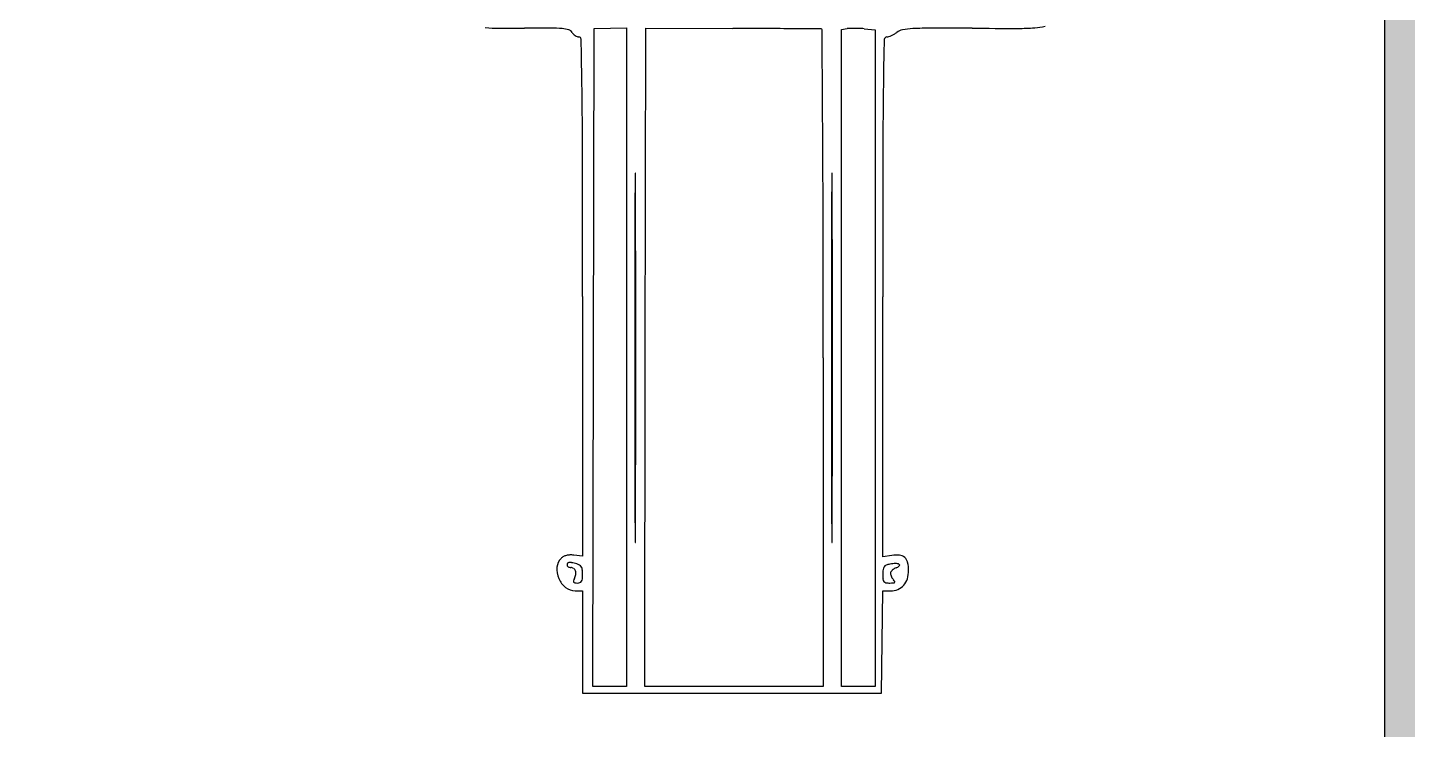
# Model space of a CAD drawing. Header units: metres. Extents: x -22 to 82, y -7 to 32.
# Drawn here: x 19.633 to 21.888, y 26.424 to 27.571 of the extents above; entities that cross this region are included whole.
import ezdxf

# ---------------------------------------------------------------- set-up
doc = ezdxf.new("R2010")
doc.units = ezdxf.units.M
doc.header["$LTSCALE"] = 2
doc.header["$MEASUREMENT"] = 0
doc.layers.add('ZSILUETAEDIFICIO', color=253, linetype='CONTINUOUS')
doc.layers.add('ZVEREDA', color=253, linetype='CONTINUOUS')

msp = doc.modelspace()

# ---------------------------------------------------------------- hatches: boundary and pattern name
at = {"layer": 'ZVEREDA'}
h = msp.add_hatch(dxfattribs=at)
h.set_pattern_fill('AR-SAND', color=256, scale=0.08)
h.set_pattern_definition([(37.5, (100.32176, 117.4582), (-0.00503947, 0.1541459), [0, -0.1216, 0, -0.136, 0, -0.13]), (7.5, (100.32176, 117.4582), (0.14158214, 0.22577169), [0, -0.0656, 0, -0.1096, 0, -0.042]), (327.5, (100.22336, 117.4582), (0.24913135, 0.00045272), [0, -0.04, 0, -0.144, 0, -0.188]), (317.5, (100.22336, 117.4582), (0.24049013, 0.07021405), [0, -0.02, 0, -0.0944, 0, -0.108])])
h.paths.add_polyline_path([(31.4583, 30.1), (-5.5805, 30.142), (-5.4962, 24.7096), (0.5054, 24.7146), (0.5054, 23.0251), (2.9054, 23.0251), (2.9058, 24.7146), (7.7058, 24.7146), (7.7058, 23.0252), (10.1053, 23.0252), (10.1058, 24.7146), (12.5056, 24.7146), (14.9058, 24.7146), (14.9058, 23.0251), (17.3055, 23.0251), (17.3059, 24.7146), (22.1055, 24.6346), (22.1055, 23.0246), (24.505, 23.0246), (24.505, 24.6341), (31.4583, 24.6146), (29.3056, 24.6146), (29.3056, 20.6109), (30.5057, 20.6133), (30.5057, 24.6146), (31.4583, 24.6146)])
h.paths.add_polyline_path([(3.275, 29.8475), (21.8512, 29.8475), (21.8512, 26.263), (3.275, 26.263)], flags=16)
edge = h.paths.add_edge_path(flags=0)
edge.add_line((4.1908, 28.4533), (4.1918, 28.4533))
edge.add_arc((4.0309, 28.4787), 0.1629, 351.0385, 357.366)
edge.add_arc((4.1126, 28.475), 0.0811, 344.5372, 357.3661, ccw=False)
edge = h.paths.add_edge_path(flags=0)
edge.add_arc((4.1295, 28.4836), 0.0424, 8.4462, 17.0428)
edge.add_arc((4.0485, 28.4688), 0.1245, 3.3255, 12.6571, ccw=False)
edge.add_arc((4.0097, 28.4665), 0.1634, 3.3255, 5.868)
edge.add_arc((4.0245, 28.468), 0.1486, 5.8679, 8.4462)
edge = h.paths.add_edge_path(flags=0)
edge.add_arc((4.1876, 27.7105), 0.00551, 0, 44.6492, ccw=False)
edge.add_line((4.1931, 27.7105), (4.1932, 27.7106))
edge.add_arc((4.0831, 27.7214), 0.1106, 354.3758, 357.7808)
edge.add_arc((4.0835, 27.7271), 0.1106, 354.846, 363.6004)
edge.add_arc((4.2651, 27.7157), 0.0736, 165.5855, 181.0366)
edge = h.paths.add_edge_path(flags=0)
edge.add_ellipse((4.1558, 27.5523), major_axis=(-0.0049, 0.5517), ratio=0.076457, start_angle=264.4117, end_angle=281.9146, ccw=False)
edge.add_arc((-177.0033, 27.2461), 181.2018, 0, 0.079936, ccw=False)
edge.add_line((4.1985, 27.2461), (4.2105, 27.659))
edge.add_ellipse((4.1869, 27.7778), major_axis=(0.0158, -0.1078), ratio=0.516109, start_angle=337.0553, end_angle=345.8043, ccw=False)
edge = h.paths.add_edge_path(flags=0)
edge.add_arc((387.038, 26.5735), 383.1771, 179.79628, 179.822716, ccw=False)
edge.add_arc((63.4766, 27.7239), 59.6136, 179.624227, 179.79628, ccw=False)
edge.add_arc((107.9127, 27.4325), 104.0507, 179.489221, 179.624227, ccw=False)
edge.add_arc((4.9088, 28.3258), 1.0432, 173.5744, 178.1176, ccw=False)
edge.add_arc((3.942, 28.4364), 0.0701, 136.944, 174.9431, ccw=False)
edge.add_arc((3.9396, 28.4449), 0.0627, 98.5726, 141.1717, ccw=False)
edge.add_arc((3.9718, 28.2741), 0.2365, 91.7834, 100.1162, ccw=False)
edge.add_arc((4.1614, 22.1858), 6.3277, 91.01273, 91.78342, ccw=False)
edge.add_line((4.0495, 28.5126), (4.1692, 28.5147))
edge.add_line((4.1692, 28.5147), (4.1798, 28.5304))
edge.add_arc((4.1908, 28.5249), 0.0124, 51.761, 153.6132, ccw=False)
edge.add_line((4.1985, 28.5347), (4.1985, 28.5364))
edge.add_arc((4.1933, 28.5159), 0.0211, 75.9141, 183.0668)
edge.add_line((4.1722, 28.5147), (4.0495, 28.5126))
edge.add_arc((4.1614, 22.1858), 6.3277, 91.01273, 91.78342)
edge.add_arc((3.9718, 28.2741), 0.2365, 91.7834, 100.1162)
edge.add_arc((3.9413, 28.4452), 0.0627, 100.1162, 120.5229)
edge.add_arc((3.9423, 28.4373), 0.0701, 117.9506, 158.4595)
edge.add_arc((4.0014, 28.4159), 0.133, 159.246, 175.8968)
edge.add_arc((4.9093, 28.3508), 1.0432, 175.8968, 179.4892)
edge.add_arc((107.9127, 27.4325), 104.0507, 179.489221, 179.624227)
edge.add_arc((63.4766, 27.7239), 59.6136, 179.624227, 179.79628)
edge.add_arc((387.038, 26.5735), 383.1771, 179.79628, 179.822716)
edge.add_line((3.8628, 27.7591), (3.8846, 27.7207))
edge.add_arc((3.9293, 27.7485), 0.0526, 211.8735, 222.0821)
edge.add_arc((3.9401, 27.7583), 0.0672, 222.0818, 230.2564)
edge.add_arc((3.9584, 27.7834), 0.0983, 231.4181, 254.9742)
edge.add_arc((3.9594, 27.7758), 0.0912, 253.174, 268.2173)
edge.add_arc((3.9686, 41.2492), 13.5646, 269.9489, 270.35325)
edge.add_arc((4.0495, 16.955), 10.7299, 89.50758, 89.98541, ccw=False)
edge.add_arc((4.1302, 27.5401), 0.1448, 64.1703, 85.4495, ccw=False)
edge.add_arc((4.1917, 27.6664), 0.00437, 1.4283, 68.3499, ccw=False)
edge.add_arc((4.1974, 27.677), 0.0106, 212.0429, 263.0773, ccw=False)
edge.add_arc((4.2006, 27.71), 0.0405, 231.8085, 252.485, ccw=False)
edge.add_arc((4.1618, 27.6626), 0.0209, 48.5314, 82.6306)
edge.add_arc((4.1193, 27.1331), 0.552, 85.311, 89.9948)
edge.add_arc((4.1184, 16.9552), 10.7299, 89.99478, 90.35325)
edge.add_arc((4.0738, 41.2495), 13.5646, 269.50474, 269.90909, ccw=False)
edge.add_arc((3.9566, 27.7766), 0.0912, 239.2648, 269.9489, ccw=False)
edge.add_arc((3.9401, 27.7583), 0.0672, 215.7669, 243.3781, ccw=False)
edge.add_line((3.8856, 27.719), (3.8628, 27.7591))
edge = h.paths.add_edge_path(flags=0)
edge.add_arc((3.9822, 27.7771), 0.00397, 57.0935, 128.0095, ccw=False)
edge.add_arc((3.9838, 27.7769), 0.00357, -36.3961, 80.5164, ccw=False)
edge.add_arc((3.985, 27.7756), 0.00181, 293.7972, 335.1241, ccw=False)
edge.add_arc((3.9849, 27.7759), 0.00219, 257.1682, 293.7965, ccw=False)
edge.add_arc((3.9855, 27.779), 0.00532, 238.2827, 257.1685, ccw=False)
edge.add_arc((3.9803, 27.7768), 0.00343, 99.0297, 315.498, ccw=False)
edge = h.paths.add_edge_path(flags=0)
edge.add_arc((4.0039, 27.7765), 0.0042, 179.5419, 270.4581)
edge.add_arc((4.0039, 27.7765), 0.0042, 269.35, 383.1232)
edge.add_arc((4.0039, 27.7767), 0.0042, 19.9641, 182.4789)
edge = h.paths.add_edge_path(flags=0)
edge.add_arc((3.9794, 28.4299), 0.000965, 125.0908, 237.6009)
edge.add_arc((3.996, 28.407), 0.0279, 127.8062, 268.779)
edge.add_line((3.9954, 28.3791), (4.0027, 28.3865))
edge.add_arc((4.1001, 28.3876), 0.0974, 166.3647, 180.7016, ccw=False)
edge.add_arc((3.9916, 28.42), 0.0168, 325.7976, 488.4775)
edge.add_arc((3.9953, 28.4523), 0.0238, 233.411, 272.5959)
edge.add_arc((3.987, 28.4251), 0.01, 20.1732, 145.4473)

# ---------------------------------------------------------------- linework, layer by layer
at = {"layer": 'ZSILUETAEDIFICIO'}
for p, q in [((21.8512, 29.7329), (21.8512, 26.1484)), ((20.5581, 27.0321), (20.5592, 27.5698)), ((20.5592, 27.5698), (20.5857, 27.5704)), ((20.5857, 27.5704), (20.6121, 27.571)), ((20.6121, 27.571), (20.6121, 27.0327)), ((20.6427, 27.0323), (20.6438, 27.5702)), ((20.6438, 27.5702), (20.7855, 27.5699)), ((20.9632, 27.5683), (20.9727, 27.5697)), ((20.9632, 27.0314), (20.9632, 27.5683)), ((21.0002, 27.5695), (21.0182, 27.568)), ((21.0182, 27.568), (21.0182, 27.0313)), ((20.5402, 27.1319), (20.5402, 26.7077)), ((21.0309, 26.7065), (21.0309, 27.1314)), ((20.5571, 26.4945), (20.5581, 27.0321)), ((20.6121, 27.0327), (20.6121, 26.4945)), ((20.6417, 26.4945), (20.6427, 27.0323)), ((20.9336, 27.0317), (20.9336, 26.4945)), ((20.9632, 26.4945), (20.9632, 27.0314)), ((21.0182, 27.0313), (21.0182, 26.4945)), ((20.5402, 26.7077), (20.5261, 26.7093)), ((21.0456, 26.7089), (21.0309, 26.7065)), ((20.5278, 26.651), (20.5402, 26.651)), ((20.5402, 26.651), (20.5402, 26.5727)), ((21.0299, 26.5674), (21.031, 26.651)), ((21.031, 26.651), (21.0436, 26.651)), ((20.5402, 26.5727), (20.5402, 26.4835)), ((21.0287, 26.4839), (21.0299, 26.5674)), ((20.5402, 26.4835), (21.0287, 26.4839)), ((20.5846, 26.4945), (20.5571, 26.4945)), ((20.6121, 26.4945), (20.5846, 26.4945)), ((20.7876, 26.4945), (20.6417, 26.4945)), ((20.9336, 26.4945), (20.7876, 26.4945)), ((20.9907, 26.4945), (20.9632, 26.4945)), ((21.0182, 26.4945), (20.9907, 26.4945))]:
    msp.add_line(p, q, dxfattribs=at)
for centre, radius, start, end in [((20.4049, 27.8555), 0.2851, 265.2279, 269.6692), ((20.4212, 30.6797), 3.1094, 269.6691, 270.4389), ((20.4779, 23.284), 4.2866, 89.8668, 90.4391), ((20.4873, 27.3456), 0.225, 84.9801, 89.8667), ((20.5024, 27.5166), 0.0533, 73.4027, 84.9803), ((20.5149, 27.5586), 0.00951, 31.9771, 73.4028), ((20.5368, 27.5723), 0.0164, 211.9768, 224.6092), ((20.5387, 27.5742), 0.0191, 224.6101, 235.8937), ((20.65, -36.1617), 63.7317, 89.829125, 89.87817), ((20.7396, -6.0948), 33.6647, 89.74994, 89.82901), ((19.9269, -192.2457), 219.8173, 89.739091, 89.749863), ((20.9277, 27.5438), 0.0256, 84.0436, 89.7395), ((20.9302, 27.5678), 0.00146, 0.346, 84.043), ((-1097.6332, 20.8106), 1118.5853, 0.338097, 0.3461184), ((20.979, 27.5253), 0.0448, 91.828, 98.0832), ((20.9838, 27.3758), 0.1944, 89.7256, 91.8283), ((20.9837, 27.3527), 0.2175, 87.6405, 89.7253), ((20.985, 27.3856), 0.1846, 85.2828, 87.6406), ((21.0263, 27.5994), 0.0452, 294.6316, 301.1315), ((21.0287, 27.5954), 0.0405, 301.1315, 308.1915), ((21.0666, 27.5472), 0.0209, 99.8824, 128.1915), ((21.0879, 27.4251), 0.1448, 93.1094, 99.8825), ((21.11, 27.0185), 0.552, 90.0053, 93.1094), ((21.1109, 16.8407), 10.7299, 89.64678, 90.00522), ((21.2607, 41.1347), 13.5646, 269.64673, 269.96162), ((21.2519, 27.9534), 0.3833, 269.9616, 274.0913), ((21.2727, 27.662), 0.0912, 274.0912, 285.0259), ((20.5374, 27.5722), 0.0166, 235.8926, 247.8554), ((20.5339, 27.5635), 0.0073, 247.8563, 270.0005), ((20.5339, 27.5522), 0.004, 1.2306, 90), ((10.2086, 27.3304), 10.3316, 0.85191, 1.23052), ((28.0294, 27.3775), 6.9984, 178.57175, 179.09177), ((21.0376, 27.5518), 0.00437, 90, 178.5717), ((21.0376, 27.5668), 0.0106, 270.0001, 287.8679), ((21.0289, 27.5938), 0.0389, 287.8677, 294.6314), ((12.4308, 27.3635), 8.1092, 0.08745, 0.852), ((28.2326, 27.3743), 7.2015, 179.09171, 179.9202), ((-26.1075, 27.1336), 47.041, 0.12682, 0.33812), ((202.2326, 27.1315), 181.2018, 179.920064, 180.000049), ((-139.0747, 27.1321), 159.6149, 359.999957, 0.087505), ((22.4989, 27.2936), 1.873, 178.7821, 179.7619), ((20.6264, 27.3334), 0.000192, 0.2363, 178.7803), ((-10.6325, 27.2035), 31.2594, 0.03961, 0.23808), ((22.8203, 27.2936), 1.873, 178.7821, 179.7619), ((20.9479, 27.3334), 0.000192, 0.2363, 178.7803), ((-10.311, 27.2035), 31.2594, 0.03961, 0.23808), ((67.48, 27.1066), 46.8546, 179.76187, 179.91198), ((67.8015, 27.1066), 46.8546, 179.76187, 179.91198), ((-258.8568, 27.0319), 279.4838, 359.999965, 0.039614), ((-72.2022, 27.0316), 93.1358, 0.000041, 0.126779), ((-258.5353, 27.0319), 279.4838, 359.999965, 0.039614), ((116.2661, 27.0317), 95.6407, 179.911983, 179.999989), ((116.5876, 27.0317), 95.6407, 179.911983, 179.999989), ((116.2661, 27.0317), 95.6407, 180.000011, 180.088017), ((-258.8568, 27.0315), 279.4838, 359.960386, 0.000035), ((116.5876, 27.0317), 95.6407, 180.000011, 180.088017), ((-258.5353, 27.0315), 279.4838, 359.960386, 0.000035), ((67.48, 26.9568), 46.8546, 180.08802, 180.23813), ((67.8015, 26.9568), 46.8546, 180.08802, 180.23813), ((-10.6325, 26.8599), 31.2594, 359.76192, 359.96039), ((-10.311, 26.8599), 31.2594, 359.76192, 359.96039), ((22.4989, 26.7698), 1.873, 180.2381, 181.2179), ((22.8203, 26.7698), 1.873, 180.2381, 181.2179), ((20.6264, 26.73), 0.000192, 181.2197, 359.7637), ((20.9479, 26.73), 0.000192, 181.2197, 359.7637), ((20.5213, 26.6876), 0.0231, 135, 175.5525), ((20.5169, 26.692), 0.0169, 118.2567, 134.9999), ((20.519, 26.6879), 0.0215, 104.2757, 118.2568), ((20.5204, 26.6826), 0.027, 91.9274, 104.276), ((20.521, 26.6657), 0.0439, 83.341, 91.927), ((21.0533, 26.6616), 0.0479, 84.0912, 99.2175), ((21.0567, 26.6943), 0.015, 48.2218, 84.0911), ((21.0561, 26.6936), 0.016, 13.6863, 48.2216), ((20.5363, 26.6864), 0.0383, 175.5525, 203.3737), ((20.5195, 26.6933), 0.00472, 145.2252, 179.9997), ((20.5178, 26.6933), 0.00305, 180.0009, 211.9607), ((20.5193, 26.6942), 0.00478, 211.9588, 234.7815), ((20.518, 26.6943), 0.00293, 95.6307, 145.2256), ((20.5202, 26.6955), 0.00636, 234.7822, 254.2438), ((20.5191, 26.6838), 0.0135, 77.4987, 95.6302), ((20.5208, 26.6975), 0.00843, 254.2446, 270.0006), ((20.5208, 26.6808), 0.00825, 54.666, 90), ((20.4779, 26.4979), 0.2039, 74.9981, 77.4993), ((20.521, 26.681), 0.00797, 18.3909, 54.6662), ((20.517, 26.6797), 0.0122, 350.3286, 18.3903), ((20.526, 26.6773), 0.0182, 58.8788, 74.9979), ((20.5312, 26.6859), 0.00812, 29.4418, 58.879), ((20.5275, 26.6838), 0.0124, 6.9223, 29.441), ((20.4795, 26.678), 0.0607, 0.0001, 6.923), ((21.1, 26.678), 0.0692, 173.4837, 179.9999), ((21.0406, 26.6848), 0.00932, 144.923, 173.484), ((21.0389, 26.6859), 0.00728, 111.2094, 144.9226), ((21.0492, 26.6595), 0.0357, 100.8222, 111.2094), ((21.0551, 26.6285), 0.0672, 92.592, 100.8221), ((21.0482, 26.6795), 0.00466, 148.9358, 180.0004), ((21.0554, 26.6751), 0.0131, 134.5259, 148.9355), ((21.0582, 26.6723), 0.0171, 121.8136, 134.5255), ((21.0595, 26.6702), 0.0195, 110.3006, 121.8138), ((21.0525, 26.6854), 0.0102, 59.5967, 92.5922), ((21.0468, 26.7044), 0.017, 290.3005, 310.7923), ((21.0569, 26.6928), 0.00165, 310.7928, 59.5972), ((21.0278, 26.6843), 0.0453, 342.6084, 359.9999), ((21.0178, 26.6843), 0.0553, 0.0001, 13.6865), ((20.5371, 26.6867), 0.0391, 203.3737, 230.8527), ((20.5276, 26.6665), 0.00249, 162.0679, 212.9683), ((20.5493, 26.6595), 0.0253, 152.7826, 162.069), ((20.5277, 26.6666), 0.00266, 212.97, 261.5448), ((20.5065, 26.6815), 0.0228, 332.7827, 350.3292), ((20.5316, 26.6926), 0.0289, 261.5437, 269.9997), ((20.5316, 26.677), 0.0133, 270.0001, 288.9005), ((20.5343, 26.669), 0.00487, 288.9003, 328.9719), ((20.5302, 26.6715), 0.00965, 328.972, 354.5102), ((20.4624, 26.678), 0.0778, 354.5104, 0.0001), ((21.1195, 26.678), 0.0886, 180.0001, 185.2686), ((21.0383, 26.6705), 0.00713, 185.2683, 218.5898), ((21.0368, 26.6693), 0.00512, 218.5908, 260.5522), ((21.0423, 26.7024), 0.0387, 260.5515, 270), ((21.0423, 26.7528), 0.0891, 269.9998, 273.6884), ((21.0525, 26.6795), 0.00891, 179.9996, 196.473), ((21.0634, 26.6827), 0.0204, 196.4732, 205.3558), ((21.065, 26.6834), 0.0221, 205.356, 213.9806), ((21.0599, 26.68), 0.0159, 213.9807, 225.0003), ((21.0478, 26.6679), 0.00402, 273.6894, 308.6605), ((21.04, 26.6601), 0.0122, 30.1468, 44.9998), ((21.0495, 26.6657), 0.00118, 308.6588, 30.1461), ((21.0457, 26.6773), 0.0259, 292.5198, 318.4618), ((21.0432, 26.6795), 0.0292, 318.4618, 342.6084), ((20.5278, 26.6753), 0.0243, 230.8527, 270), ((21.0436, 26.6822), 0.0313, 270, 292.5198)]:
    msp.add_arc(centre, radius, start, end, dxfattribs=at)

doc.saveas('drawing.dxf')
